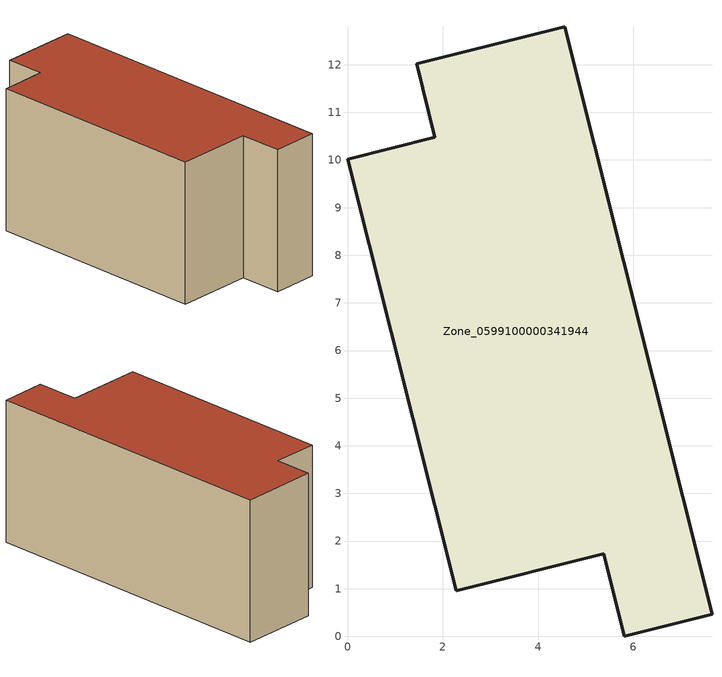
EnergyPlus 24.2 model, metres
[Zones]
Zone_0599100000341944
 floor ground (C_G): 4.56,12.8 7.65,0.46 5.81,0 5.38,1.74 2.28,0.96 0,10.02 1.83,10.48 1.45,12.02 z0
 wall outside (C_F): 2.28,0.96 5.38,1.74 5.81,0 7.65,0.46 4.56,12.8 1.45,12.02 1.83,10.48 0,10.02 2.28,0.96 z0:5.98
 roof outside (C_R): 1.83,10.48 0,10.02 2.28,0.96 5.38,1.74 5.81,0 7.65,0.46 4.56,12.8 1.45,12.02 z5.98
[BUILDING]
Pand.0599100000341944: North Axis=0; Terrain=City; Loads Convergence Tolerance Value=0.04; Temperature Convergence Tolerance Value=0.4; Solar Distribution=FullExterior; Maximum Number of Warmup Days=25; Minimum Number of Warmup Days=1
[Site:Location]
Rotterdam.The.Hague.AP_ZH_NLD Design_Conditions: Latitude=51.96; Longitude=4.45; Time Zone=1; Elevation=-4.5
[SITE:GROUNDTEMPERATURE:BUILDINGSURFACE]
18, 18, 18, 18, 18, 18, 18, 18, 18, 18, 18, 18
[MATERIAL] Thermal Absorptance=0.9; Solar Absorptance=0.7; Visible Absorptance=0.7
Name | Roughness | Thickness | Conductivity | Density | Specific Heat
G.TI.1992-2005 | MediumSmooth | 0.15 | 0.06 | 540 | 1210
F.TI.1992-2005 | Rough | 0.3 | 0.12 | 1920 | 840
R.TI.1992-2005 | MediumRough | 0.2 | 0.08 | 1500 | 1000
[CONSTRUCTION]
C_G: G.TI.1992-2005
C_F: F.TI.1992-2005
C_R: R.TI.1992-2005
[ZONE]
Zone_0599100000341944: Type=1; Multiplier=1; Ceiling Height=Autocalculate; Volume=Autocalculate; Floor Area=autocalculate; Part of Total Floor Area=Yes
[ZONEINFILTRATION:DESIGNFLOWRATE]
Infil_Zone_0599100000341944: Zone or ZoneList or Space or SpaceList=Zone_0599100000341944; Schedule=AlwaysOn; Design Flow Rate Calculation Method=Flow/Area; Flow Rate per Floor Area=0.0015; Constant Term Coefficient=1; Temperature Term Coefficient=0; Velocity Term Coefficient=0; Velocity Squared Term Coefficient=0
[HVACTEMPLATE:ZONE:IDEALLOADSAIRSYSTEM]
Zone_0599100000341944: Maximum Heating Supply Air Temperature=50; Minimum Cooling Supply Air Temperature=13; Maximum Heating Supply Air Humidity Ratio=0.0156; Minimum Cooling Supply Air Humidity Ratio=0.0077; Heating Limit=NoLimit; Cooling Limit=NoLimit; Dehumidification Control Type=ConstantSensibleHeatRatio; Cooling Sensible Heat Ratio=0.7; Dehumidification Setpoint=60; Humidification Control Type=None; Humidification Setpoint=30; Outdoor Air Method=None; Outdoor Air Flow Rate per Person=0.00944; Outdoor Air Flow Rate per Zone Floor Area=0; Outdoor Air Flow Rate per Zone=0; Demand Controlled Ventilation Type=None; Outdoor Air Economizer Type=NoEconomizer; Heat Recovery Type=None; Sensible Heat Recovery Effectiveness=0.7; Latent Heat Recovery Effectiveness=0.65
[ZONECONTROL:THERMOSTAT]
ThermostatControl_Zone_0599100000341944: Zone or ZoneList=Zone_0599100000341944; Control Type Schedule=DualSetpointControlType; Control 1=Thermostat_Zone_0599100000341944; Temperature Difference Between Cutout And Setpoint=0
[THERMOSTATSETPOINT:DUALSETPOINT]
Thermostat_Zone_0599100000341944: Heating Setpoint Temperature Schedule=HeatingSetpoint_Zone_0599100000341944; Cooling Setpoint Temperature Schedule=CoolingSetpoint_Zone_0599100000341944
[SCHEDULE:COMPACT]
HeatingSetpoint_Zone_0599100000341944: Through: 12/31, For: AllDays, Until: 24:00, 21
CoolingSetpoint_Zone_0599100000341944: Through: 12/31, For: AllDays, Until: 24:00, 24
DualSetpointControlType: Through: 12/31, For: AllDays, Until: 24:00, 4
AlwaysOn: Through: 12/31, For: AllDays, Until: 24:00, 1
